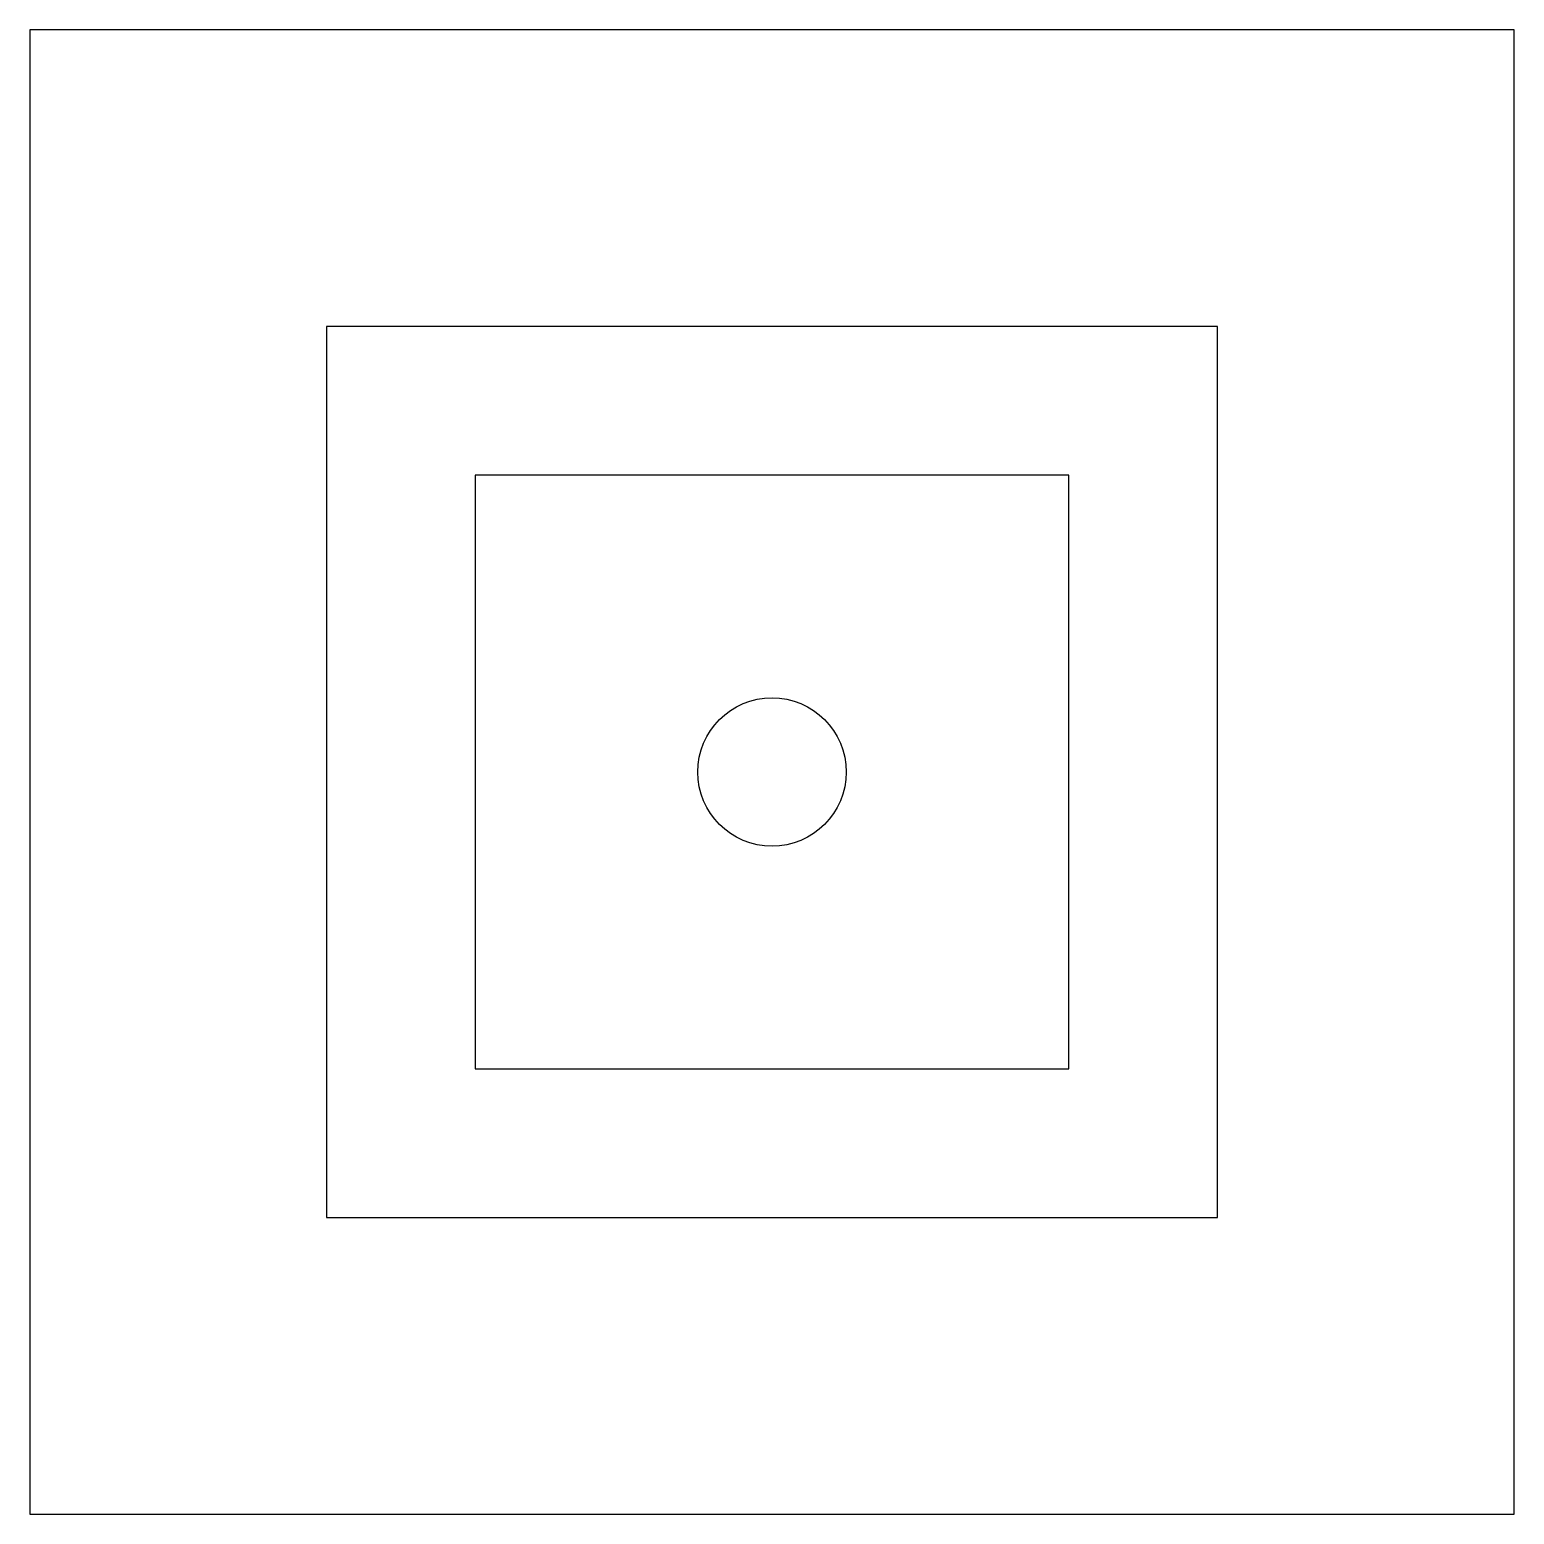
# Model space of a CAD drawing. Header units: millimetres. Extents: x 0 to 100, y 0 to 100.
import ezdxf

# ---------------------------------------------------------------- set-up
doc = ezdxf.new("R2010")
doc.units = ezdxf.units.MM
doc.layers.get('0').update_dxf_attribs({"linetype": 'CONTINUOUS'})

msp = doc.modelspace()

# ---------------------------------------------------------------- linework, layer by layer
for p, q in [((100, 100), (0, 100)), ((0, 100), (0, 0)), ((100, 0), (100, 100)), ((80, 80), (20, 80)), ((20, 80), (20, 20)), ((80, 20), (80, 80)), ((70, 70), (30, 70)), ((30, 70), (30, 30)), ((70, 30), (70, 70)), ((30, 30), (70, 30)), ((20, 20), (80, 20)), ((0, 0), (100, 0))]:
    msp.add_line(p, q)
msp.add_circle((50, 50), 5)

doc.saveas('drawing.dxf')
